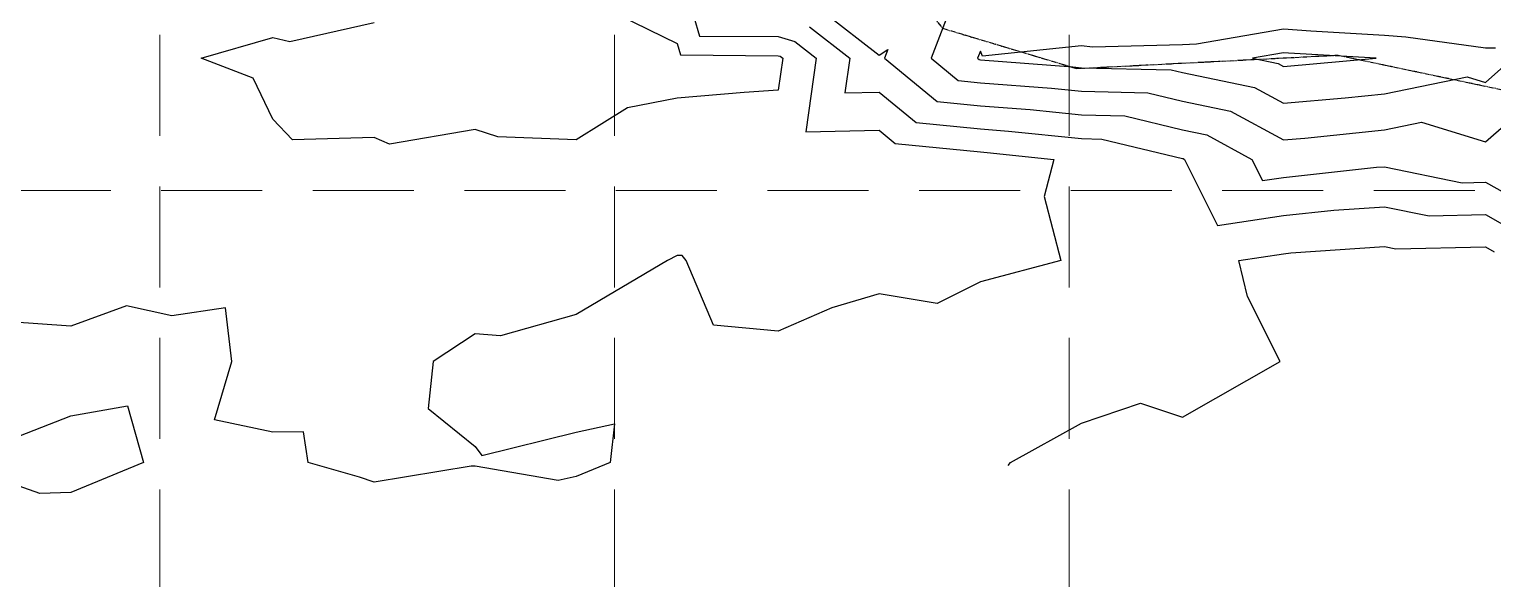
# Model space of a CAD drawing. Header units: inches. Extents: x 2468858 to 2474627, y 7110391 to 7114000.
# Drawn here: x 2469646.8 to 2469936.4, y 7111218.4 to 7111327.2 of the extents above; entities that cross this region are included whole.
import ezdxf

# ---------------------------------------------------------------- set-up
doc = ezdxf.new("R2010")
doc.units = ezdxf.units.IN
doc.header["$MEASUREMENT"] = 0
doc.linetypes.add('FL1', pattern=[1.2, 0.9, -0.075, 0, -0.075, 0, -0.075, 0, -0.075])
doc.linetypes.add('HIDDEN', pattern=[0.375, 0.25, -0.125])
for name, color, linetype in [('contours', 35, 'Continuous'), ('CREEK_FL', 250, 'FL1'), ('GRID', 254, 'HIDDEN'), ('SODDED LOT', 2, 'Continuous')]:
    doc.layers.add(name, color=color, linetype=linetype)

msp = doc.modelspace()

# ---------------------------------------------------------------- hatches: boundary and pattern name
at = {"layer": 'SODDED LOT'}
h = msp.add_hatch(dxfattribs=at)
h.set_pattern_fill('ANSI31', color=256, scale=30, style=0)
h.set_pattern_definition([(45, (0, 0), (-2.6516504294, 2.6516504294), [])])
h.paths.add_polyline_path([(2473645.39, 7113690.66), (2473644.98, 7113704.58), (2473380.05, 7113706.22), (2473375.55, 7113692.3), (2473381.69, 7113694.76), (2473634.33, 7113693.94)])
h.paths.add_polyline_path([(2473661.81, 7113026.94), (2473687.47, 7113025.61), (2473728.46, 7113019.28), (2473771.12, 7113012.61), (2473800.78, 7113000.62), (2473816.11, 7112991.96), (2473817.62, 7112992.3), (2473826.58, 7112958.99), (2473778.33, 7112869.43), (2473754.23, 7112818.27), (2473704.86, 7112707.31), (2473675.95, 7112628.52), (2473649.37, 7112551.6), (2473609.35, 7112401.13), (2473621.99, 7112397.24), (2473660.24, 7112541.42), (2473686.99, 7112623.57), (2473721.05, 7112713.98), (2473756.54, 7112795.8), (2473776.21, 7112842.14), (2473803.69, 7112892.8), (2473821.26, 7112931.75), (2473838.19, 7112953.92), (2473843.82, 7112970.36), (2473841.57, 7112984.99), (2473834.36, 7112995.8), (2473821.75, 7113003.46), (2473803.51, 7113011.56), (2473780.76, 7113020.12), (2473754.18, 7113027.78), (2473717.91, 7113032.73), (2473683.75, 7113037.76), (2473675.22, 7113037.54), (2473668.46, 7113034.66), (2473663.02, 7113029.01)])
h.paths.add_polyline_path([(2473971.46, 7113199.84), (2473953.3, 7113211.94), (2473941.19, 7113192.09), (2473861.1, 7113065.57), (2473810.53, 7113087.5), (2473761.17, 7113101.51), (2473720.96, 7113106.99), (2473697.2, 7113110.44), (2473674.12, 7113113.74), (2473679.51, 7113105.34), (2473686.71, 7113099.95), (2473703.5, 7113097.55), (2473742.47, 7113092.16), (2473787.44, 7113083.17), (2473826.42, 7113069.98), (2473851, 7113058.59), (2473862.39, 7113053.19), (2473874.39, 7113053.49), (2473885.78, 7113058.29), (2473895.97, 7113069.68), (2473937.95, 7113137.71), (2473969.87, 7113198.61)])
h.paths.add_polyline_path([(2474189.42, 7113705.55), (2474212.71, 7113695.29), (2474173.05, 7113585.51), (2474125.46, 7113471.59), (2474078.44, 7113374.03), (2473995.24, 7113231.38), (2473980.72, 7113211.84), (2473961.73, 7113224.12), (2474019.25, 7113316.23), (2474060.01, 7113393.26), (2474123.11, 7113525), (2474155.5, 7113608.17)])
h.paths.add_polyline_path([(2472149.87, 7113580.61), (2472139.15, 7113587.25), (2472148.34, 7113599.5), (2472129.96, 7113617.37), (2472301.04, 7113620.95), (2472421.05, 7113670.47), (2472435.86, 7113657.7), (2472418.5, 7113656.68), (2472386.32, 7113644.43), (2472349.55, 7113630.65), (2472301.04, 7113613.8), (2472253.54, 7113608.18), (2472206.05, 7113607.67), (2472182.05, 7113606.65), (2472168.77, 7113602.57), (2472156, 7113590.31)])
h.paths.add_polyline_path([(2472770.94, 7113693.31), (2472783.83, 7113696.4), (2473029.19, 7113695.37), (2473046.2, 7113689.7), (2473045.68, 7113705.68), (2472771.46, 7113707.22)])
h.paths.add_polyline_path([(2472613.26, 7113048.11), (2472742.65, 7113047.89), (2472742.87, 7112984.1), (2472740.21, 7112975.02), (2472732.24, 7112966.82), (2472722.71, 7112964.61), (2472628.32, 7112964.83), (2472620.35, 7112967.71), (2472615.69, 7112974.13), (2472614.14, 7112982.33), (2472613.26, 7112995.17)])
h.paths.add_polyline_path([(2471336.5, 7111475.41), (2471335.53, 7111275.42), (2470491.66, 7111254.32), (2470479.59, 7111328.94), (2470466.02, 7111461.6), (2470553.43, 7111470.9), (2470638.4, 7111473.12)])
h.paths.add_polyline_path([(2473446.67, 7112356.48), (2473471.9, 7112308.47), (2473532.94, 7112257.21), (2473501.2, 7112186.43), (2473329.47, 7112103.43), (2473116.22, 7112035.9), (2473103.2, 7112106.69), (2473072.63, 7112126.65), (2472815.11, 7111934.94), (2472802.33, 7111780.66), (2472622.31, 7111675.22), (2472617.64, 7111803.67), (2472501.02, 7111721.1), (2472320.82, 7111594.38), (2472182.92, 7111519.02), (2472068.92, 7111484.1), (2471932.85, 7111463.88), (2471923.66, 7111337.05), (2471693.82, 7111327.86), (2471696.08, 7111477.57), (2471836.92, 7111477.57), (2471858.78, 7111468.52), (2471876.58, 7111467.89), (2471898.13, 7111477.88), (2471906.24, 7111490.37), (2471909.37, 7111504.1), (2471908.12, 7111517.84), (2471903.75, 7111528.77), (2471899.69, 7111538.75), (2471899.78, 7111997.71), (2471902.82, 7112006.8), (2471908.61, 7112013.14), (2471915.23, 7112016.45), (2471926.26, 7112016.45), (2472502.65, 7112016.18), (2472510.04, 7112014.97), (2472516.23, 7112010.27), (2472519.86, 7112006.24), (2472597.23, 7111900.26), (2472601.63, 7111894), (2472601.97, 7111890.79), (2472601.97, 7111885.88), (2472602.14, 7111880.64), (2472603.49, 7111873.53), (2472605.53, 7111864.06), (2472610.94, 7111855.26), (2472618.72, 7111847.65), (2472625.66, 7111842.74), (2472634.12, 7111839.53), (2472648.17, 7111837.16), (2472661.03, 7111839.36), (2472670.85, 7111843.93), (2472681.25, 7111852.18), (2472689.32, 7111863.68), (2472693.24, 7111876.13), (2472698.54, 7111882.82), (2472979.47, 7112088.66), (2473047.7, 7112135.28), (2473102.11, 7112161.18), (2473168.62, 7112185.36), (2473235.48, 7112199.35), (2473286.97, 7112219.37), (2473338.95, 7112250.36), (2473378.05, 7112286.58), (2473406.65, 7112322.33), (2473434.97, 7112369.64)])
h.paths.add_polyline_path([(2469394.72, 7112321.68), (2469408.62, 7112317.35), (2469404.61, 7112306.55), (2469398.28, 7112300.53), (2469390.56, 7112297.13), (2469383.91, 7112297.75), (2469371.4, 7112301.14), (2469261.63, 7112337.75), (2469252.63, 7112344.02), (2469246.91, 7112352.88), (2469243.9, 7112361.06), (2469244.31, 7112369.38), (2469247.04, 7112379.88), (2469254.13, 7112392.28), (2469258.63, 7112404.82), (2469259.86, 7112413.96), (2469268.32, 7112441.06), (2469285.1, 7112497.6), (2469297.51, 7112549.94), (2469306.04, 7112604.22), (2469344.05, 7112603.83), (2469331.64, 7112539.47), (2469306.04, 7112437.89), (2469285.48, 7112378.57), (2469297.12, 7112353.37)])
h.paths.add_polyline_path([(2469215.25, 7111699.11), (2469133.16, 7111698.8), (2469133.12, 7111837.42), (2469136.78, 7111854.07), (2469131.5, 7111869.1), (2469132.54, 7111935.15), (2469148.79, 7112051.43), (2469175.43, 7112146.92), (2469214.08, 7112259.79), (2469218.22, 7112266.73), (2469223.73, 7112271.92), (2469228.76, 7112275.22), (2469234.9, 7112277.11), (2469242.61, 7112277.42), (2469249.21, 7112276.01), (2469256.45, 7112274.12), (2469362.5, 7112239.2), (2469368.95, 7112235.11), (2469372.09, 7112231.49), (2469374.61, 7112225.05), (2469375.55, 7112217.02), (2469372.57, 7112206.8), (2469260.7, 7112244.71), (2469237.57, 7112231.81), (2469223.88, 7112159.46), (2469213.8, 7112077.45), (2469211.79, 7111997.38), (2469212.59, 7111919.31)])
edge = h.paths.add_edge_path()
edge.add_line((2469946.69, 7111538.54), (2469944.94, 7111523.5))
edge.add_line((2469944.94, 7111523.5), (2469929.5, 7111368.54))
edge.add_line((2469929.5, 7111368.54), (2469627.82, 7111363.41))
edge.add_line((2469627.82, 7111363.41), (2469640.14, 7111528.56))
edge.add_line((2469640.14, 7111528.56), (2469611.1, 7111528.96))
edge.add_line((2469611.1, 7111528.96), (2469563.64, 7111542.06))
edge.add_line((2469563.64, 7111542.06), (2469395.72, 7111608.85))
edge.add_line((2469395.72, 7111608.85), (2469312.31, 7111524.84))
edge.add_line((2469312.31, 7111524.84), (2469259.94, 7111580.22))
edge.add_line((2469259.94, 7111580.22), (2469329.02, 7111646.45))
edge.add_line((2469329.02, 7111646.45), (2469327.64, 7111656.69))
edge.add_line((2469327.64, 7111656.69), (2469327.34, 7111668.01))
edge.add_line((2469327.34, 7111668.01), (2469328.7, 7111676.32))
edge.add_line((2469328.7, 7111676.32), (2469331.57, 7111684.93))
edge.add_line((2469331.57, 7111684.93), (2469335.65, 7111692.02))
edge.add_line((2469335.65, 7111692.02), (2469336.86, 7111699.72))
edge.add_line((2469336.86, 7111699.72), (2469350.6, 7111699.88))
edge.add_line((2469350.6, 7111699.88), (2469349.09, 7111695.19))
edge.add_line((2469349.09, 7111695.19), (2469344.26, 7111688.25))
edge.add_line((2469344.26, 7111688.25), (2469339.88, 7111679.79))
edge.add_arc((2469382.62, 7111662.98), 45.93, 158.5343, 290.6104)
edge.add_arc((2469402.89, 7111601.9), 18.55, 61.3608, 102.7575, ccw=False)
edge.add_line((2469411.78, 7111618.18), (2469554, 7111560.87))
edge.add_line((2469554, 7111560.87), (2469580.43, 7111552.5))
edge.add_line((2469580.43, 7111552.5), (2469597.93, 7111547.75))
edge.add_line((2469597.93, 7111547.75), (2469618.84, 7111543.76))
edge.add_line((2469618.84, 7111543.76), (2469652.78, 7111539.88))
edge.add_line((2469652.78, 7111539.88), (2469703, 7111539.88))
edge.add_line((2469703, 7111539.88), (2469903.74, 7111540.59))
edge.add_line((2469903.74, 7111540.59), (2469929.65, 7111539.77))
edge.add_line((2469929.65, 7111539.77), (2469946.69, 7111538.54))

# ---------------------------------------------------------------- linework, layer by layer
at = {"layer": 'contours', "color": 35}
for p, q in [((2469774.99, 7111340.93, 572), (2469779.4, 7111325.83, 572)), ((2469831.64, 7111338.07, 569), (2469825.25, 7111321.42, 569)), ((2469763.49, 7111329.93, 573), (2469774.99, 7111324.33, 573)), ((2469804.08, 7111330.52, 570), (2469814.99, 7111322.02, 570)), ((2469698.31, 7111324.74, 573), (2469714.99, 7111328.51, 573)), ((2469801.18, 7111327.62, 571), (2469809.13, 7111321.42, 571)), ((2469894.99, 7111327.17, 568), (2469877.78, 7111324.21, 568)), ((2469900.37, 7111326.8, 568), (2469894.99, 7111327.17, 568)), ((2469680.75, 7111321.42, 573), (2469694.99, 7111325.55, 573)), ((2469694.99, 7111325.55, 573), (2469698.31, 7111324.74, 573)), ((2469774.99, 7111324.33, 573), (2469775.65, 7111322.08, 573)), ((2469779.4, 7111325.83, 572), (2469794.99, 7111325.72, 572)), ((2469794.99, 7111325.72, 572), (2469798.28, 7111324.72, 572)), ((2469798.28, 7111324.72, 572), (2469802.51, 7111321.42, 572)), ((2469874.99, 7111324.06, 568), (2469857.18, 7111323.61, 568)), ((2469877.78, 7111324.21, 568), (2469874.99, 7111324.06, 568)), ((2469914.99, 7111325.97, 568), (2469900.37, 7111326.8, 568)), ((2469919.18, 7111325.62, 568), (2469914.99, 7111325.97, 568)), ((2469934.99, 7111323.4, 568), (2469919.18, 7111325.62, 568)), ((2469691.08, 7111317.52, 573), (2469680.75, 7111321.42, 573)), ((2469775.65, 7111322.08, 573), (2469794.99, 7111321.94, 573)), ((2469794.99, 7111321.94, 573), (2469795.38, 7111321.82, 573)), ((2469795.89, 7111321.42, 573), (2469794.99, 7111315.09, 573)), ((2469795.38, 7111321.82, 573), (2469795.89, 7111321.42, 573)), ((2469802.51, 7111321.42, 572), (2469800.44, 7111306.87, 572)), ((2469809.13, 7111321.42, 571), (2469808.16, 7111314.59, 571)), ((2469814.99, 7111322.02, 570), (2469816.71, 7111323.14, 570)), ((2469816.71, 7111323.14, 570), (2469816.05, 7111321.42, 570)), ((2469816.05, 7111321.42, 570), (2469826.45, 7111312.88, 570)), ((2469825.25, 7111321.42, 569), (2469830.6, 7111317.03, 569)), ((2469834.99, 7111322.83, 568), (2469834.45, 7111321.42, 568)), ((2469834.45, 7111321.42, 568), (2469834.74, 7111321.18, 568)), ((2469834.74, 7111321.18, 568), (2469834.99, 7111321.15, 568)), ((2469835.4, 7111321.83, 568), (2469834.99, 7111322.83, 568)), ((2469834.99, 7111321.15, 568), (2469853.3, 7111319.74, 568)), ((2469854.99, 7111323.9, 568), (2469835.4, 7111321.83, 568)), ((2469857.18, 7111323.61, 568), (2469854.99, 7111323.9, 568)), ((2469894.99, 7111322.48, 567), (2469888.84, 7111321.42, 567)), ((2469888.84, 7111321.42, 567), (2469893.93, 7111320.37, 567)), ((2469895.98, 7111322.41, 567), (2469894.99, 7111322.48, 567)), ((2469894.99, 7111319.79, 567), (2469913.35, 7111321.42, 567)), ((2469913.35, 7111321.42, 567), (2469895.98, 7111322.41, 567)), ((2469936.97, 7111323.4, 568), (2469934.99, 7111323.4, 568)), ((2469934.99, 7111316.66, 568), (2469940.41, 7111321.42, 568)), ((2469934.99, 7111304.88, 569), (2469953.82, 7111321.42, 569)), ((2469853.3, 7111319.74, 568), (2469854.99, 7111319.56, 568)), ((2469854.99, 7111319.56, 568), (2469872.73, 7111319.17, 568)), ((2469872.73, 7111319.17, 568), (2469874.99, 7111318.62, 568)), ((2469874.99, 7111318.62, 568), (2469889.23, 7111315.66, 568)), ((2469893.93, 7111320.37, 567), (2469894.99, 7111319.79, 567)), ((2469694.99, 7111309.39, 573), (2469691.08, 7111317.52, 573)), ((2469830.6, 7111317.03, 569), (2469834.99, 7111316.59, 569)), ((2469834.99, 7111316.59, 569), (2469849.06, 7111315.5, 569)), ((2469849.06, 7111315.5, 569), (2469854.99, 7111314.89, 569)), ((2469889.23, 7111315.66, 568), (2469894.99, 7111312.53, 568)), ((2469914.99, 7111314.41, 568), (2469931.34, 7111317.78, 568)), ((2469931.34, 7111317.78, 568), (2469934.99, 7111316.66, 568)), ((2469774.99, 7111313.51, 573), (2469765.18, 7111311.61, 573)), ((2469788.24, 7111314.67, 573), (2469774.99, 7111313.51, 573)), ((2469794.99, 7111315.09, 573), (2469788.24, 7111314.67, 573)), ((2469808.16, 7111314.59, 571), (2469814.99, 7111314.73, 571)), ((2469814.99, 7111314.73, 571), (2469822.3, 7111308.73, 571)), ((2469826.45, 7111312.88, 570), (2469834.99, 7111312.02, 570)), ((2469854.99, 7111314.89, 569), (2469868.16, 7111314.59, 569)), ((2469868.16, 7111314.59, 569), (2469874.99, 7111312.95, 569)), ((2469874.99, 7111312.95, 569), (2469884.53, 7111310.96, 569)), ((2469894.99, 7111312.53, 568), (2469907.18, 7111313.61, 568)), ((2469907.18, 7111313.61, 568), (2469914.99, 7111314.41, 568)), ((2469765.18, 7111311.61, 573), (2469754.99, 7111305.28, 573)), ((2469834.99, 7111312.02, 570), (2469844.82, 7111311.26, 570)), ((2469844.82, 7111311.26, 570), (2469854.99, 7111310.21, 570)), ((2469854.99, 7111310.21, 570), (2469863.59, 7111310.02, 570)), ((2469863.59, 7111310.02, 570), (2469874.99, 7111307.27, 570)), ((2469884.53, 7111310.96, 569), (2469894.99, 7111305.27, 569)), ((2469698.86, 7111305.3, 573), (2469694.99, 7111309.39, 573)), ((2469734.99, 7111307.31, 573), (2469718.03, 7111304.46, 573)), ((2469739.48, 7111305.91, 573), (2469734.99, 7111307.31, 573)), ((2469800.44, 7111306.87, 572), (2469814.99, 7111307.17, 572)), ((2469814.99, 7111307.17, 572), (2469818.15, 7111304.58, 572)), ((2469822.3, 7111308.73, 571), (2469834.99, 7111307.45, 571)), ((2469834.99, 7111307.45, 571), (2469840.58, 7111307.02, 571)), ((2469840.58, 7111307.02, 571), (2469854.99, 7111305.54, 571)), ((2469874.99, 7111307.27, 570), (2469879.83, 7111306.26, 570)), ((2469899.21, 7111305.64, 569), (2469914.99, 7111307.25, 569)), ((2469914.99, 7111307.25, 569), (2469922.33, 7111308.76, 569)), ((2469922.33, 7111308.76, 569), (2469934.99, 7111304.88, 569)), ((2469714.99, 7111305.75, 573), (2469698.86, 7111305.3, 573)), ((2469718.03, 7111304.46, 573), (2469714.99, 7111305.75, 573)), ((2469754.99, 7111305.28, 573), (2469739.48, 7111305.91, 573)), ((2469818.15, 7111304.58, 572), (2469834.99, 7111302.88, 572)), ((2469854.99, 7111305.54, 571), (2469859.01, 7111305.45, 571)), ((2469859.01, 7111305.45, 571), (2469874.99, 7111301.59, 571)), ((2469879.83, 7111306.26, 570), (2469888.72, 7111301.42, 570)), ((2469894.99, 7111305.27, 569), (2469899.21, 7111305.64, 569)), ((2469834.99, 7111302.88, 572), (2469836.35, 7111302.78, 572)), ((2469836.35, 7111302.78, 572), (2469849.53, 7111301.42, 572)), ((2469849.53, 7111301.42, 572), (2469847.62, 7111294.05, 572)), ((2469874.99, 7111301.59, 571), (2469875.13, 7111301.56, 571)), ((2469875.13, 7111301.56, 571), (2469875.39, 7111301.42, 571)), ((2469875.39, 7111301.42, 571), (2469881.93, 7111288.36, 571)), ((2469888.72, 7111301.42, 570), (2469890.81, 7111297.25, 570)), ((2469890.81, 7111297.25, 570), (2469894.99, 7111297.86, 570)), ((2469894.99, 7111297.86, 570), (2469913.42, 7111299.85, 570)), ((2469913.42, 7111299.85, 570), (2469914.99, 7111299.96, 570)), ((2469914.99, 7111299.96, 570), (2469930.36, 7111296.79, 570)), ((2469930.36, 7111296.79, 570), (2469934.99, 7111296.9, 570)), ((2469934.99, 7111296.9, 570), (2469944.88, 7111291.31, 570)), ((2469847.62, 7111294.05, 572), (2469850.91, 7111281.42, 572)), ((2469904.93, 7111291.37, 571), (2469914.99, 7111292.05, 571)), ((2469914.99, 7111292.05, 571), (2469923.8, 7111290.24, 571)), ((2469881.93, 7111288.36, 571), (2469894.99, 7111290.3, 571)), ((2469894.99, 7111290.3, 571), (2469904.93, 7111291.37, 571)), ((2469923.8, 7111290.24, 571), (2469934.99, 7111290.5, 571)), ((2469934.99, 7111290.5, 571), (2469940.79, 7111287.22, 571)), ((2469896.45, 7111282.89, 572), (2469914.99, 7111284.15, 572)), ((2469914.99, 7111284.15, 572), (2469917.25, 7111283.68, 572)), ((2469917.25, 7111283.68, 572), (2469934.99, 7111284.09, 572)), ((2469934.99, 7111284.09, 572), (2469936.69, 7111283.13, 572)), ((2469773.06, 7111281.42, 572), (2469754.99, 7111270.68, 572)), ((2469774.99, 7111282.36, 572), (2469773.06, 7111281.42, 572)), ((2469775.96, 7111282.39, 572), (2469774.99, 7111282.36, 572)), ((2469776.8, 7111281.42, 572), (2469775.96, 7111282.39, 572)), ((2469782.17, 7111268.61, 572), (2469776.8, 7111281.42, 572)), ((2469850.91, 7111281.42, 572), (2469834.99, 7111277.18, 572)), ((2469886.16, 7111281.42, 572), (2469894.99, 7111282.73, 572)), ((2469887.85, 7111274.28, 572), (2469886.16, 7111281.42, 572)), ((2469894.99, 7111282.73, 572), (2469896.45, 7111282.89, 572)), ((2469814.99, 7111274.78, 572), (2469805.58, 7111272.01, 572)), ((2469826.46, 7111272.9, 572), (2469814.99, 7111274.78, 572)), ((2469834.99, 7111277.18, 572), (2469826.46, 7111272.9, 572)), ((2469665.97, 7111272.4, 572), (2469654.99, 7111268.38, 572)), ((2469674.99, 7111270.42, 572), (2469665.97, 7111272.4, 572)), ((2469685.59, 7111272.02, 572), (2469674.99, 7111270.42, 572)), ((2469686.87, 7111261.42, 572), (2469685.59, 7111272.02, 572)), ((2469805.58, 7111272.01, 572), (2469794.99, 7111267.44, 572)), ((2469894.34, 7111261.42, 572), (2469887.85, 7111274.28, 572)), ((2469654.99, 7111268.38, 572), (2469642.83, 7111269.27, 572)), ((2469754.99, 7111270.68, 572), (2469740.04, 7111266.48, 572)), ((2469734.99, 7111266.91, 572), (2469726.68, 7111261.42, 572)), ((2469740.04, 7111266.48, 572), (2469734.99, 7111266.91, 572)), ((2469794.99, 7111267.44, 572), (2469782.17, 7111268.61, 572)), ((2469683.44, 7111249.87, 572), (2469686.87, 7111261.42, 572)), ((2469726.68, 7111261.42, 572), (2469725.68, 7111252.11, 572)), ((2469874.99, 7111250.37, 572), (2469894.34, 7111261.42, 572)), ((2469654.99, 7111250.65, 572), (2469666.2, 7111252.63, 572)), ((2469666.2, 7111252.63, 572), (2469669.35, 7111241.42, 572)), ((2469725.68, 7111252.11, 572), (2469734.99, 7111244.58, 572)), ((2469854.99, 7111249.21, 572), (2469866.7, 7111253.13, 572)), ((2469866.7, 7111253.13, 572), (2469874.99, 7111250.37, 572)), ((2469637.35, 7111243.79, 572), (2469654.99, 7111250.65, 572)), ((2469694.99, 7111247.45, 572), (2469683.44, 7111249.87, 572)), ((2469754.99, 7111247.42, 572), (2469762.61, 7111249.04, 572)), ((2469762.61, 7111249.04, 572), (2469761.72, 7111241.42, 572)), ((2469840.94, 7111241.42, 572), (2469854.99, 7111249.21, 572)), ((2469701.04, 7111247.47, 572), (2469694.99, 7111247.45, 572)), ((2469701.93, 7111241.42, 572), (2469701.04, 7111247.47, 572)), ((2469736.36, 7111242.8, 572), (2469754.99, 7111247.42, 572)), ((2469734.99, 7111244.58, 572), (2469736.36, 7111242.8, 572)), ((2469648.86, 7111235.3, 572), (2469634.99, 7111240.13, 572)), ((2469669.35, 7111241.42, 572), (2469654.99, 7111235.48, 572)), ((2469712.09, 7111238.52, 572), (2469701.93, 7111241.42, 572)), ((2469734.22, 7111240.66, 572), (2469714.99, 7111237.51, 572)), ((2469734.99, 7111240.7, 572), (2469734.22, 7111240.66, 572)), ((2469751.42, 7111237.86, 572), (2469734.99, 7111240.7, 572)), ((2469761.72, 7111241.42, 572), (2469754.99, 7111238.64, 572)), ((2469840.53, 7111240.79, 572), (2469840.94, 7111241.42, 572)), ((2469714.99, 7111237.51, 572), (2469712.09, 7111238.52, 572)), ((2469754.99, 7111238.64, 572), (2469751.42, 7111237.86, 572)), ((2469654.99, 7111235.48, 572), (2469648.86, 7111235.3, 572))]:
    msp.add_line(p, q, dxfattribs=at)
at = {"layer": 'CREEK_FL', "color": 5}
msp.add_lwpolyline([(2469869.98, 7111394.98), (2469852.73, 7111379.07), (2469807.62, 7111365.81), (2469811.6, 7111347.24), (2469827.52, 7111327.36), (2469854.06, 7111319.4), (2469905.8, 7111322.05), (2469956.22, 7111311.45), (2470009.29, 7111302.17), (2470093.32, 7111299.3), (2470200.79, 7111300.63), (2470233.96, 7111287.95), (2470256.51, 7111273.36), (2470255.31, 7111240.79)], dxfattribs=at)
at = {"layer": 'GRID', "color": 252, "linetype": 'HIDDEN', "lineweight": 0, "ltscale": 80}
for p, q in [((2469672.57, 7113906.08), (2469672.57, 7110754.83)), ((2469762.57, 7113906.08), (2469762.57, 7110754.83)), ((2469852.57, 7113906.08), (2469852.57, 7110754.83)), ((2468952.87, 7111295.23), (2474532.87, 7111295.23))]:
    msp.add_line(p, q, dxfattribs=at)

doc.saveas('drawing.dxf')
